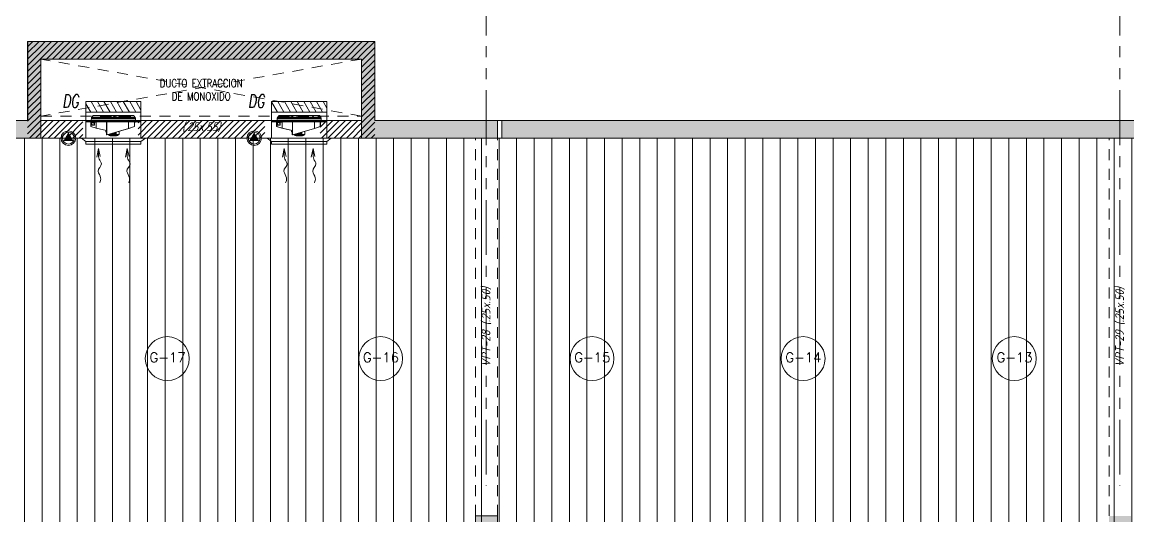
# Model space of a CAD drawing. Header units: millimetres. Extents: x 2085 to 2829, y 1352 to 1631.
# Drawn here: x 2136.95 to 2149.54, y 1534.79 to 1540.41 of the extents above; entities that cross this region are included whole.
import ezdxf
from ezdxf.enums import TextEntityAlignment as Align

# ---------------------------------------------------------------- set-up
doc = ezdxf.new("R2010")
doc.units = ezdxf.units.MM
for name, pattern in [('HIDDEN', [0.375, 0.25, -0.125]), ('HIDDEN2', [0.1875, 0.125, -0.0625]), ('PHANTOM', [2.5, 1.25, -0.25, 0.25, -0.25, 0.25, -0.25]), ('PHANTOM2', [1.25, 0.625, -0.125, 0.125, -0.125, 0.125, -0.125])]:
    doc.linetypes.add(name, pattern=pattern)
doc.layers.get('0').update_dxf_attribs({"color": 251, "lineweight": 9})
for name, color, linetype, lineweight in [('A-EJES', 251, 'PHANTOM', 9), ('A-ESTRUCTURA-HATCH', 251, 'Continuous', 13), ('A-ESTRUCTURA-PLACAS', 251, 'Continuous', 13), ('A-ESTRUCTURA-VIGAS', 251, 'HIDDEN2', 13), ('A-HATCH', 251, 'Continuous', 9), ('A-LINEAS', 251, 'Continuous', 9), ('A-MUROS', 251, 'Continuous', 9), ('A-NUMERO ESTAC', 251, 'Continuous', 13), ('A-PROYECCIONES', 251, 'HIDDEN2', 9), ('A-TEXTO-INDICACIONES', 251, 'Continuous', 13), ('A_30_Extractores', 251, 'Continuous', 13), ('L-03_EQUIP-ACCES', 251, 'Continuous', 13), ('L3 Equipos y Ductos', 251, 'Continuous', 13), ('L4 Linea mediana', 251, 'Continuous', 13), ('L6 Linea fina', 251, 'Continuous', 13), ('MURO CF 120', 251, 'Continuous', 13)]:
    doc.layers.add(name, color=color, linetype=linetype, lineweight=lineweight)
doc.layers.add('A_50_Vigas Chata', color=251, linetype='HIDDEN', lineweight=13, plot=False)
doc.styles.add('APPIA -TEXTOS-GENERALES', font='isocp.shx', dxfattribs={"oblique": 15})
doc.styles.add('JNV ING', font='romans.shx', dxfattribs={"width": 0.7, "oblique": 8, "height": 0.15})
doc.styles.add('ROMANS', font='romans.shx', dxfattribs={"width": 0.8})
pattern_1 = [(45, (2210.249024, 1534.23568), (-0.03535534, 0.03535534), [])]

# ---------------------------------------------------------------- blocks, each defined once
blk = doc.blocks.new('EST P1')
at = {"layer": 'A-ESTRUCTURA-HATCH'}
h = blk.add_hatch(color=256, dxfattribs=at)
h.dxf.hatch_style = 1
h.paths.add_polyline_path([(28.776, 5.95), (28.776, 5.05), (23.07, 5.05), (23.07, 4.85), (28.926, 4.85), (28.926, 5.75), (32.576, 5.75), (32.576, 4.85), (35.53, 4.85), (35.53, 5.05), (32.726, 5.05), (32.726, 5.95)])
h.paths.add_polyline_path([(43.04, 4.85), (43.04, 5.05), (35.58, 5.05), (35.58, 4.85)])
h.paths.add_polyline_path([(43.09, 5.05), (43.09, 4.85), (47.915, 4.85), (47.915, 5.05)])
h.paths.add_polyline_path([(51.865, 5.05), (51.865, 4.85), (53.376, 4.85), (53.376, 5.05)])
h.paths.add_polyline_path([(72.801, -0.15), (73.001, -0.15, 1), (53.601, -0.15), (53.801, -0.15, -1)])
h.paths.add_polyline_path([(70.351, 0), (70.351, -0.15), (72.749, -0.15), (72.749, 0)], flags=17)
h.paths.add_polyline_path([(69.451, -0.15), (69.451, 0), (66.848, 0, -0.010569), (66.851, -0.15)], flags=17)
h.paths.add_polyline_path([(65.272, 2.496), (65.272, -0.15), (65.422, -0.15), (65.422, 2.378, -0.221666), (66.601, -0.15), (66.801, -0.15, 0.99999), (59.801, -0.15), (60.001, -0.15, -0.61691)], flags=0)
h.paths.add_polyline_path([(71.88, -11.4), (71.88, -11.15), (57.51, -11.15), (57.51, -11.4)])
h.paths.add_polyline_path([(57.46, -11.4), (57.46, -11.15), (43.09, -11.15), (43.09, -11.4)])
h.paths.add_polyline_path([(43.04, -11.4), (43.04, -11.15), (35.58, -11.15), (35.58, -11.4)])
h.paths.add_polyline_path([(23.07, -11.15), (23.07, -11.4), (35.53, -11.4), (35.53, -11.15)])
h.paths.add_polyline_path([(23.02, -11.4), (23.02, -11.15), (12.25, -11.15), (12.25, -11.4)])
h.paths.add_polyline_path([(12.2, -11.4), (12.2, -11.15), (3.65, -11.15), (3.65, -11.4)])
h.paths.add_polyline_path([(3.6, -11.4), (3.6, -11.15), (-3.56, -11.15), (-3.56, -11.4)])
h.paths.add_polyline_path([(-17.98, -11.15), (-17.98, -11.4), (-3.61, -11.4), (-3.61, -11.15)])
h.paths.add_polyline_path([(-18.03, -11.4), (-18.03, -11.15), (-32.4, -11.15), (-32.4, -11.4)])
h.paths.add_polyline_path([(-32.45, -11.4), (-32.45, -11.15), (-46.94, -11.15), (-46.94, -11.4)])
h.paths.add_polyline_path([(-47.24, -11.4), (-46.99, -11.4), (-46.99, -6.15), (-47.24, -6.15)])
h.paths.add_polyline_path([(-46.99, -0.2), (-47.24, -0.2), (-47.24, -6.1), (-46.99, -6.1)])
h.paths.add_polyline_path([(-47.24, 0.15), (-47.24, -0.15), (-44.785, -0.15), (-44.785, 5.05), (-45.035, 5.05), (-45.035, 0.15)])
h.paths.add_polyline_path([(-44.735, 5.05), (-44.735, 4.85), (-32.45, 4.85), (-32.45, 5.05)])
h.paths.add_polyline_path([(-23.224, 4.85), (-23.224, 5.75), (-19.574, 5.75), (-19.574, 4.85), (-18.03, 4.85), (-18.03, 5.05), (-19.424, 5.05), (-19.424, 5.95), (-23.374, 5.95), (-23.374, 5.05), (-32.4, 5.05), (-32.4, 4.85)])
h.paths.add_polyline_path([(-17.98, 5.05), (-17.98, 4.85), (-3.61, 4.85), (-3.61, 5.05)])
h.paths.add_polyline_path([(12.2, 4.85), (12.2, 5.05), (3.825, 5.05), (3.825, 4.85)])
h.paths.add_polyline_path([(12.25, 5.05), (12.25, 4.85), (23.02, 4.85), (23.02, 5.05)])
h = blk.add_hatch(color=256, dxfattribs=at)
h.dxf.hatch_style = 1
h.paths.add_polyline_path([(51.865, 5.05), (47.915, 5.05), (47.915, -0.15), (50.25, -0.15), (50.25, 0), (48.065, 0), (48.065, 2.05), (51.865, 2.05), (51.865, 2.2), (48.065, 2.2), (48.065, 4.85), (51.715, 4.85), (51.715, 3.2), (51.865, 3.2)])
h.paths.add_polyline_path([(1.925, -0.151), (-0.175, -0.151), (-0.175, 4.85), (-3.56, 4.85), (-3.56, 5.05), (3.775, 5.05), (3.775, 1.9), (3.625, 1.9), (3.625, 4.85), (-0.025, 4.85), (-0.025, 2.2), (1.925, 2.2), (1.925, 2.05), (-0.025, 2.05), (-0.025, 0), (1.925, -0.001)])
h.paths.add_polyline_path([(71.63, -6.15), (71.88, -6.15), (71.88, -6.85), (71.63, -6.85)])
h.paths.add_polyline_path([(64.42, -6.15), (64.67, -6.15), (64.67, -6.85), (64.42, -6.85)])
h.paths.add_polyline_path([(57.21, -6.15), (57.46, -6.15), (57.46, -6.85), (57.21, -6.85)])
h.paths.add_polyline_path([(50, -6.15), (50.25, -6.15), (50.25, -6.85), (50, -6.85)])
h.paths.add_polyline_path([(42.79, -6.15), (43.04, -6.15), (43.04, -6.85), (42.79, -6.85)])
h.paths.add_polyline_path([(42.79, 0.55), (43.04, 0.55), (43.04, -0.15), (42.79, -0.15)])
h.paths.add_polyline_path([(35.58, -6.15), (35.83, -6.15), (35.83, -6.85), (35.58, -6.85)])
h.paths.add_polyline_path([(35.58, 0.55), (35.83, 0.55), (35.83, -0.15), (35.58, -0.15)])
h.paths.add_polyline_path([(35.28, -6.15), (35.53, -6.15), (35.53, -6.85), (35.28, -6.85)])
h.paths.add_polyline_path([(35.28, 0.55), (35.53, 0.55), (35.53, -0.15), (35.28, -0.15)])
h.paths.add_polyline_path([(30.28, -6.15), (30.53, -6.15), (30.53, -6.85), (30.28, -6.85)])
h.paths.add_polyline_path([(30.28, 0.55), (30.53, 0.55), (30.53, -0.15), (30.28, -0.15)])
h.paths.add_polyline_path([(23.07, -6.15), (23.32, -6.15), (23.32, -6.85), (23.07, -6.85)])
h.paths.add_polyline_path([(23.07, 0.55), (23.32, 0.55), (23.32, -0.15), (23.07, -0.15)])
h.paths.add_polyline_path([(18.07, -6.15), (18.32, -6.15), (18.32, -6.85), (18.07, -6.85)])
h.paths.add_polyline_path([(18.07, 0.55), (18.32, 0.55), (18.32, -0.15), (18.07, -0.15)])
h.paths.add_polyline_path([(10.86, -6.15), (11.11, -6.15), (11.11, -6.85), (10.86, -6.85)])
h.paths.add_polyline_path([(10.86, 0.55), (11.11, 0.55), (11.11, -0.15), (10.86, -0.15)])
h.paths.add_polyline_path([(3.65, -6.15), (3.9, -6.15), (3.9, -6.85), (3.65, -6.85)])
h.paths.add_polyline_path([(3.625, 0.55), (3.9, 0.55), (3.9, -0.15), (3.625, -0.15)])
h.paths.add_polyline_path([(-3.56, -6.15), (-3.31, -6.15), (-3.31, -6.85), (-3.56, -6.85)])
h.paths.add_polyline_path([(-3.56, 0.55), (-3.31, 0.55), (-3.31, -0.15), (-3.56, -0.15)])
h.paths.add_polyline_path([(-3.86, -6.15), (-3.61, -6.15), (-3.61, -6.85), (-3.86, -6.85)])
h.paths.add_polyline_path([(-3.86, 0.55), (-3.61, 0.55), (-3.61, -0.15), (-3.86, -0.15)])
h.paths.add_polyline_path([(-11.07, -6.15), (-10.82, -6.15), (-10.82, -6.85), (-11.07, -6.85)])
h.paths.add_polyline_path([(-11.07, 0.55), (-10.82, 0.55), (-10.82, -0.15), (-11.07, -0.15)])
h.paths.add_polyline_path([(-18.28, -6.15), (-18.03, -6.15), (-18.03, -6.85), (-18.28, -6.85)])
h.paths.add_polyline_path([(-18.28, 0.55), (-18.03, 0.55), (-18.03, -0.15), (-18.28, -0.15)])
h.paths.add_polyline_path([(-25.49, -6.15), (-25.24, -6.15), (-25.24, -6.85), (-25.49, -6.85)])
h.paths.add_polyline_path([(-25.49, 0.55), (-25.24, 0.55), (-25.24, -0.15), (-25.49, -0.15)])
h.paths.add_polyline_path([(-32.7, -6.15), (-32.45, -6.15), (-32.45, -6.85), (-32.7, -6.85)])
h.paths.add_polyline_path([(-32.7, 0.55), (-32.45, 0.55), (-32.45, -0.15), (-32.7, -0.15)])
h.paths.add_polyline_path([(-39.91, -6.15), (-39.66, -6.15), (-39.66, -6.85), (-39.91, -6.85)])
h.paths.add_polyline_path([(-39.91, 0.55), (-39.66, 0.55), (-39.66, -0.15), (-39.91, -0.15)])
at = {"layer": 'A-ESTRUCTURA-PLACAS'}
for points in [[(-32.4, 5.05), (-23.374, 5.05), (-23.374, 5.95), (-19.424, 5.95), (-19.424, 5.05), (-18.03, 5.05), (-18.03, 4.85), (-19.574, 4.85), (-19.574, 5.75), (-23.224, 5.75), (-23.224, 4.85), (-32.4, 4.85)], [(-17.98, 5.05), (-3.61, 5.05), (-3.61, 4.85), (-17.98, 4.85)], [(-18.28, 0.55), (-18.03, 0.55), (-18.03, -0.15), (-18.28, -0.15)]]:
    blk.add_lwpolyline(points, close=True, dxfattribs=at)
blk.add_lwpolyline([(-19.574, 4.85), (-19.574, 5.05), (-19.574, 5.05)], dxfattribs=at)
at = {"layer": 'A-ESTRUCTURA-VIGAS'}
for p, q in [((-23.224, 5.1), (-19.574, 5.1)), ((-23.224, 4.85), (-19.574, 4.85))]:
    blk.add_line(p, q, dxfattribs=at)
for points in [[(-18.28, 0.55), (-18.28, 4.85)], [(-18.03, 0.55), (-18.03, 4.85)], [(-11.07, 0.55), (-11.07, 4.85)]]:
    blk.add_lwpolyline(points, dxfattribs=at)
at = {"layer": 'A_50_Vigas Chata', "insert": (-21.399, 4.975), "char_height": 0.1, "attachment_point": 5, "style": 'APPIA -TEXTOS-GENERALES'}
blk.add_mtext('(.25x.55)', dxfattribs=at)
at = {"layer": 'A_50_Vigas Chata', "char_height": 0.1, "attachment_point": 5, "rotation": 90, "style": 'APPIA -TEXTOS-GENERALES'}
for s, insert in [('VPT-28 (.25x.50)', (-18.155, 2.7)), ('VPT-29 (.25x.50)', (-10.945, 2.7))]:
    blk.add_mtext(s, dxfattribs=dict(at, insert=insert))
blk = doc.blocks.new('EJES 1P')
at = {"layer": 'A-EJES', "linetype": 'PHANTOM2'}
for points in [[(26.854, 5.345), (26.854, -4.158)], [(34.064, 5.345), (34.064, -4.158)]]:
    blk.add_lwpolyline(points, dxfattribs=at)
blk = doc.blocks.new('HXT-500L')
at = {"layer": 'L-03_EQUIP-ACCES'}
for p, q in [((-171.553, 625.489), (-171.554, 625.489)), ((-171.554, 625.482), (-171.554, 625.482)), ((-171.554, 625.482), (-171.554, 625.481)), ((-171.554, 625.481), (-171.554, 625.481)), ((-171.554, 625.481), (-171.554, 625.459)), ((-171.554, 625.48), (-171.554, 625.48)), ((-171.554, 625.48), (-171.554, 625.479)), ((-171.554, 625.479), (-171.554, 625.478)), ((-171.554, 625.479), (-171.554, 625.479)), ((-171.554, 625.478), (-171.554, 625.478)), ((-171.554, 625.477), (-171.554, 625.478)), ((-171.554, 625.478), (-171.554, 625.478)), ((-171.554, 625.478), (-171.554, 625.478)), ((-171.554, 625.477), (-171.554, 625.477)), ((-171.554, 625.477), (-171.554, 625.477)), ((-171.554, 625.477), (-171.554, 625.476)), ((-171.554, 625.476), (-171.554, 625.476)), ((-171.554, 625.476), (-171.554, 625.475)), ((-171.554, 625.475), (-171.554, 625.475)), ((-171.554, 625.475), (-171.554, 625.474)), ((-171.554, 625.474), (-171.554, 625.474)), ((-171.554, 625.473), (-171.554, 625.474)), ((-171.554, 625.473), (-171.554, 625.473)), ((-171.554, 625.473), (-171.554, 625.472)), ((-171.554, 625.472), (-171.554, 625.472)), ((-171.554, 625.472), (-171.554, 625.472)), ((-171.554, 625.472), (-171.554, 625.472)), ((-171.554, 625.472), (-171.554, 625.471)), ((-171.554, 625.471), (-171.554, 625.471)), ((-171.554, 625.47), (-171.554, 625.471)), ((-171.554, 625.471), (-171.554, 625.471)), ((-171.554, 625.471), (-171.554, 625.471)), ((-171.554, 625.47), (-171.554, 625.47)), ((-171.554, 625.47), (-171.554, 625.47)), ((-171.554, 625.47), (-171.554, 625.47)), ((-171.554, 625.47), (-171.554, 625.469)), ((-171.554, 625.469), (-171.554, 625.469)), ((-171.554, 625.469), (-171.554, 625.469)), ((-171.554, 625.469), (-171.554, 625.469)), ((-171.554, 625.469), (-171.554, 625.469)), ((-171.554, 625.469), (-171.554, 625.469)), ((-171.554, 625.469), (-171.554, 625.469)), ((-171.554, 625.469), (-171.554, 625.469)), ((-171.554, 625.469), (-171.554, 625.469)), ((-171.554, 625.469), (-171.554, 625.469)), ((-171.554, 625.468), (-171.554, 625.468)), ((-171.554, 625.468), (-171.554, 625.468)), ((-171.554, 625.468), (-171.554, 625.468)), ((-171.554, 625.468), (-171.554, 625.468)), ((-171.554, 625.467), (-171.554, 625.467)), ((-171.554, 625.467), (-171.554, 625.467)), ((-171.554, 625.467), (-171.554, 625.467)), ((-171.554, 625.467), (-171.554, 625.466)), ((-171.554, 625.466), (-171.554, 625.466)), ((-171.554, 625.464), (-171.554, 625.464)), ((-171.554, 625.464), (-171.554, 625.463)), ((-171.554, 625.463), (-171.554, 625.463)), ((-171.554, 625.463), (-171.554, 625.461)), ((-171.554, 625.461), (-171.554, 625.461)), ((-171.554, 625.461), (-171.554, 625.461)), ((-171.554, 625.461), (-171.554, 625.461)), ((-171.554, 625.461), (-171.554, 625.461)), ((-171.554, 625.461), (-171.554, 625.461)), ((-171.554, 625.461), (-171.554, 625.461)), ((-171.554, 625.461), (-171.554, 625.461)), ((-171.554, 625.461), (-171.554, 625.461)), ((-171.554, 625.461), (-171.554, 625.461)), ((-171.554, 625.461), (-171.554, 625.461)), ((-171.554, 625.461), (-171.554, 625.461)), ((-171.554, 625.461), (-171.554, 625.461)), ((-171.554, 625.461), (-171.554, 625.461)), ((-171.554, 625.461), (-171.554, 625.461)), ((-171.554, 625.461), (-171.554, 625.461)), ((-171.554, 625.461), (-171.554, 625.461)), ((-171.554, 625.461), (-171.554, 625.461)), ((-171.554, 625.461), (-171.554, 625.461)), ((-171.554, 625.461), (-171.554, 625.461)), ((-171.554, 625.461), (-171.554, 625.461)), ((-171.554, 625.461), (-171.554, 625.461)), ((-171.554, 625.461), (-171.554, 625.461)), ((-171.554, 625.461), (-171.554, 625.461)), ((-171.554, 625.461), (-171.554, 625.461)), ((-171.554, 625.461), (-171.554, 625.461)), ((-171.554, 625.461), (-171.554, 625.461)), ((-171.554, 625.461), (-171.554, 625.461)), ((-171.554, 625.461), (-171.554, 625.461)), ((-171.554, 625.461), (-171.554, 625.461)), ((-171.554, 625.461), (-171.554, 625.461)), ((-171.554, 625.461), (-171.554, 625.461)), ((-171.554, 625.461), (-171.554, 625.461)), ((-171.554, 625.461), (-171.554, 625.461)), ((-171.554, 625.461), (-171.554, 625.461)), ((-171.554, 625.461), (-171.554, 625.461)), ((-171.554, 625.461), (-171.554, 625.461)), ((-171.554, 625.461), (-171.554, 625.461)), ((-171.554, 625.461), (-171.554, 625.461)), ((-171.554, 625.461), (-171.554, 625.461)), ((-171.554, 625.46), (-171.554, 625.46)), ((-171.554, 625.46), (-171.554, 625.46)), ((-171.554, 625.459), (-171.554, 625.459)), ((-171.553, 625.459), (-171.554, 625.459)), ((-171.553, 625.476), (-171.553, 625.489)), ((-171.553, 625.459), (-171.553, 625.474)), ((-171.554, 625.459), (-171.554, 625.459)), ((-171.554, 625.459), (-171.554, 625.457)), ((-171.554, 625.457), (-171.554, 625.457)), ((-171.554, 625.383), (-171.554, 625.383)), ((-171.557, 624.866), (-171.569, 624.866)), ((-171.557, 624.866), (-171.555, 624.866)), ((-171.556, 624.868), (-171.555, 624.868)), ((-171.555, 624.868), (-171.555, 624.868)), ((-171.554, 624.868), (-171.554, 624.868))]:
    blk.add_line(p, q, dxfattribs=at)
blk.add_arc((-171.556, 624.866), 0.00175, 74.0681, 180, dxfattribs=at)
for points, knots in [([(-171.554, 624.868), (-171.554, 624.868), (-171.554, 624.868), (-171.554, 624.868), (-171.554, 624.868), (-171.555, 624.868), (-171.555, 624.868)], [0, 0, 0, 0, 0.250006, 0.499998, 0.750003, 1, 1, 1, 1]), ([(-171.555, 624.866), (-171.555, 624.866), (-171.555, 624.866), (-171.554, 624.867), (-171.554, 624.867), (-171.554, 624.867), (-171.554, 624.867), (-171.554, 624.868), (-171.554, 624.868)], [0, 0, 0, 0, 0.1931915, 0.332491, 0.5000012, 0.6675015, 0.8068052, 1, 1, 1, 1])]:
    blk.add_open_spline(points, degree=3, knots=knots, dxfattribs=at)
for points in [[(-171.554, 624.868), (-171.555, 624.868)], [(-171.555, 624.868), (-171.555, 624.866)], [(-171.555, 624.868), (-171.554, 624.868)], [(-171.555, 624.868), (-171.555, 624.868)]]:
    blk.add_open_spline(points, degree=1, dxfattribs=at)
at = {"layer": 'L3 Equipos y Ductos'}
for p, q in [((-171.569, 624.866), (-171.569, 625.494)), ((-171.569, 625.494), (-171.557, 625.494)), ((-171.555, 625.494), (-171.557, 625.494)), ((-171.555, 625.492), (-171.556, 625.492)), ((-171.555, 624.868), (-171.555, 625.492)), ((-171.555, 625.492), (-171.555, 625.492)), ((-171.554, 625.494), (-171.554, 625.494)), ((-171.554, 625.494), (-171.554, 625.383)), ((-171.554, 625.494), (-171.554, 625.383)), ((-171.604, 625.429), (-171.604, 624.932)), ((-171.596, 625.43), (-171.596, 624.93)), ((-171.585, 625.43), (-171.585, 624.93)), ((-171.554, 625.451), (-171.554, 625.451)), ((-171.554, 625.445), (-171.554, 625.451)), ((-171.554, 625.451), (-171.554, 625.451)), ((-171.554, 625.445), (-171.554, 625.445)), ((-171.554, 625.445), (-171.554, 625.445)), ((-171.554, 625.44), (-171.554, 625.44)), ((-171.554, 625.433), (-171.554, 625.44)), ((-171.554, 625.433), (-171.554, 625.433)), ((-171.554, 625.428), (-171.554, 625.428)), ((-171.554, 625.425), (-171.554, 625.425)), ((-171.554, 625.423), (-171.554, 625.423)), ((-171.554, 625.422), (-171.554, 625.422)), ((-171.554, 625.421), (-171.54, 625.421)), ((-171.554, 625.42), (-171.54, 625.42)), ((-171.554, 624.868), (-171.554, 625.383)), ((-171.554, 625.353), (-171.54, 625.353)), ((-171.554, 625.353), (-171.54, 625.353)), ((-171.549, 625.421), (-171.549, 625.428)), ((-171.54, 625.421), (-171.499, 625.421)), ((-171.54, 625.42), (-171.499, 625.42)), ((-171.54, 625.353), (-171.477, 625.353)), ((-171.54, 625.353), (-171.477, 625.353)), ((-171.499, 625.421), (-171.499, 625.42)), ((-171.499, 625.421), (-171.477, 625.355)), ((-171.499, 625.42), (-171.477, 625.353)), ((-171.477, 625.355), (-171.477, 625.353)), ((-171.477, 625.355), (-171.404, 625.105)), ((-171.477, 625.355), (-171.477, 625.353)), ((-171.477, 625.353), (-171.404, 625.104)), ((-171.554, 625.104), (-171.404, 625.104)), ((-171.454, 625.103), (-171.554, 625.103)), ((-171.482, 624.985), (-171.454, 625.103)), ((-171.482, 624.983), (-171.454, 625.101)), ((-171.454, 625.103), (-171.454, 625.101)), ((-171.454, 625.102), (-171.404, 625.102)), ((-171.404, 625.105), (-171.404, 625.104)), ((-171.404, 625.105), (-171.404, 625.102)), ((-171.404, 625.102), (-171.404, 625.102)), ((-171.482, 624.985), (-171.549, 624.985)), ((-171.482, 624.985), (-171.549, 624.985)), ((-171.549, 624.954), (-171.549, 624.984)), ((-171.548, 624.969), (-171.548, 624.946)), ((-171.548, 624.946), (-171.548, 624.969)), ((-171.547, 624.965), (-171.547, 624.963)), ((-171.543, 624.965), (-171.547, 624.965)), ((-171.547, 624.963), (-171.547, 624.956)), ((-171.543, 624.963), (-171.547, 624.963)), ((-171.543, 624.956), (-171.547, 624.956)), ((-171.547, 624.956), (-171.547, 624.951)), ((-171.543, 624.963), (-171.543, 624.965)), ((-171.52, 624.965), (-171.543, 624.965)), ((-171.543, 624.964), (-171.543, 624.963)), ((-171.543, 624.956), (-171.543, 624.963)), ((-171.543, 624.963), (-171.543, 624.956)), ((-171.543, 624.951), (-171.543, 624.956)), ((-171.543, 624.956), (-171.543, 624.951)), ((-171.537, 624.962), (-171.537, 624.954)), ((-171.52, 624.935), (-171.52, 624.965)), ((-171.515, 624.932), (-171.515, 624.961)), ((-171.499, 624.924), (-171.482, 624.985)), ((-171.499, 624.922), (-171.482, 624.983)), ((-171.554, 624.932), (-171.515, 624.932)), ((-171.554, 624.924), (-171.499, 624.924)), ((-171.554, 624.922), (-171.499, 624.922)), ((-171.549, 624.938), (-171.549, 624.954)), ((-171.543, 624.951), (-171.547, 624.951)), ((-171.544, 624.935), (-171.544, 624.951)), ((-171.52, 624.935), (-171.544, 624.935)), ((-171.499, 624.924), (-171.499, 624.922))]:
    blk.add_line(p, q, dxfattribs=at)
at = {"layer": 'L3 Equipos y Ductos', "flags": 128}
for points in [[(-171.549, 625.428), (-171.549, 625.428), (-171.549, 625.429), (-171.55, 625.429), (-171.55, 625.43), (-171.551, 625.43), (-171.552, 625.43), (-171.553, 625.43), (-171.554, 625.43)], [(-171.549, 624.984), (-171.549, 624.984), (-171.549, 624.985), (-171.55, 624.985), (-171.55, 624.986), (-171.551, 624.986), (-171.552, 624.987), (-171.553, 624.987), (-171.554, 624.987)], [(-171.549, 624.954), (-171.549, 624.955), (-171.549, 624.955), (-171.55, 624.956), (-171.55, 624.956), (-171.551, 624.957), (-171.552, 624.957), (-171.553, 624.957), (-171.554, 624.957)], [(-171.515, 624.961), (-171.516, 624.962), (-171.516, 624.963), (-171.516, 624.963), (-171.517, 624.964), (-171.518, 624.964), (-171.518, 624.964), (-171.519, 624.965), (-171.52, 624.965)], [(-171.544, 624.935), (-171.545, 624.935), (-171.546, 624.935), (-171.547, 624.935), (-171.547, 624.936), (-171.548, 624.936), (-171.548, 624.937), (-171.549, 624.937), (-171.549, 624.938)], [(-171.515, 624.932), (-171.516, 624.932), (-171.516, 624.933), (-171.516, 624.933), (-171.517, 624.934), (-171.518, 624.934), (-171.518, 624.935), (-171.519, 624.935), (-171.52, 624.935)]]:
    blk.add_lwpolyline(points, dxfattribs=at)
at = {"layer": 'L3 Equipos y Ductos'}
for centre, radius, start, end in [((-171.556, 625.494), 0.00175, 180, 285.9319), ((-171.594, 625.399), 0.0308, 92.5617, 108.6127), ((-171.585, 625.46), 0.03, 270, 303.389), ((-171.548, 624.969), 0.00025, 0, 90), ((-171.544, 624.97), 0.0056, 229.9059, 269.7209), ((-171.594, 624.961), 0.0308, 251.3873, 267.4383), ((-171.585, 624.9), 0.03, 56.611, 90), ((-171.548, 624.946), 0.00025, 270, 0)]:
    blk.add_arc(centre, radius, start, end, dxfattribs=at)
for centre, major_axis, ratio, start_param, end_param in [((-171.547, 624.964), (0, 0.000546), 0.916174, 0, 1.570796), ((-171.547, 624.963), (0.0005, 0), 0.872058, 1.570796, 3.141593), ((-171.547, 624.956), (0.0005, 0), 0.219437, 3.141593, 4.712389), ((-171.543, 624.964), (0, 0.000546), 0.916174, 4.712389, 6.283185), ((-171.543, 624.963), (0.0005, 0), 0.872058, 0, 1.570796), ((-171.543, 624.956), (0.0005, 0), 0.219437, 4.712389, 6.283185), ((-171.547, 624.951), (0, 0.000546), 0.916174, 1.570796, 3.141593), ((-171.543, 624.951), (0, 0.000546), 0.916174, 3.141593, 4.712389)]:
    blk.add_ellipse(centre, major_axis=major_axis, ratio=ratio, start_param=start_param, end_param=end_param, dxfattribs=at)
for points in [[(-171.555, 625.494), (-171.555, 625.493)], [(-171.555, 625.492), (-171.554, 625.492)], [(-171.554, 625.492), (-171.555, 625.492)], [(-171.555, 625.492), (-171.555, 625.492)], [(-171.585, 625.43), (-171.596, 625.43)], [(-171.477, 625.355), (-171.477, 625.355)], [(-171.477, 625.353), (-171.477, 625.353)], [(-171.404, 625.105), (-171.404, 625.105)], [(-171.548, 624.969), (-171.549, 624.969)], [(-171.537, 624.962), (-171.543, 624.962)], [(-171.482, 624.985), (-171.482, 624.983)], [(-171.482, 624.985), (-171.482, 624.985)], [(-171.482, 624.985), (-171.482, 624.983)], [(-171.482, 624.983), (-171.482, 624.983)], [(-171.596, 624.93), (-171.585, 624.93)], [(-171.549, 624.946), (-171.548, 624.946)], [(-171.543, 624.954), (-171.537, 624.954)]]:
    blk.add_open_spline(points, degree=1, dxfattribs=at)
for points, knots in [([(-171.554, 625.493), (-171.554, 625.493), (-171.554, 625.493), (-171.554, 625.494), (-171.554, 625.494), (-171.555, 625.494), (-171.555, 625.494), (-171.555, 625.494)], [0, 0, 0, 0, 0.137861, 0.354203, 0.570558, 0.750476, 1, 1, 1, 1]), ([(-171.555, 625.492), (-171.555, 625.492), (-171.554, 625.492), (-171.554, 625.492), (-171.554, 625.492), (-171.554, 625.492), (-171.554, 625.492)], [0, 0, 0, 0, 0.249997, 0.500002, 0.749994, 1, 1, 1, 1]), ([(-171.404, 625.104), (-171.404, 625.104), (-171.404, 625.103), (-171.404, 625.103), (-171.404, 625.102), (-171.404, 625.102)], [0, 0, 0, 0, 0.260203, 0.520403, 1, 1, 1, 1])]:
    blk.add_open_spline(points, degree=3, knots=knots, dxfattribs=at)
at = {"layer": 'L4 Linea mediana'}
for p, q in [((-171.624, 625.409), (-171.624, 625.344)), ((-171.624, 625.344), (-171.624, 625.267)), ((-171.62, 625.344), (-171.62, 625.343)), ((-171.624, 625.267), (-171.624, 625.255)), ((-171.624, 625.246), (-171.624, 625.193)), ((-171.445, 625.244), (-171.409, 625.244)), ((-171.407, 625.211), (-171.435, 625.211)), ((-171.434, 625.207), (-171.407, 625.207)), ((-171.409, 625.244), (-171.409, 625.229)), ((-171.409, 625.24), (-171.404, 625.24)), ((-171.409, 625.229), (-171.409, 625.223)), ((-171.409, 625.223), (-171.404, 625.223)), ((-171.409, 625.223), (-171.409, 625.213)), ((-171.409, 625.213), (-171.409, 625.211)), ((-171.407, 625.211), (-171.404, 625.211)), ((-171.407, 625.207), (-171.407, 625.211)), ((-171.404, 625.24), (-171.404, 625.242)), ((-171.404, 625.24), (-171.404, 625.223)), ((-171.404, 625.223), (-171.404, 625.211)), ((-171.404, 625.151), (-171.404, 625.211)), ((-171.402, 625.181), (-171.402, 625.233)), ((-171.397, 625.181), (-171.397, 625.228)), ((-171.394, 625.181), (-171.394, 625.217)), ((-171.623, 625.193), (-171.624, 625.193)), ((-171.624, 625.116), (-171.624, 625.193)), ((-171.623, 625.116), (-171.624, 625.116)), ((-171.623, 625.107), (-171.624, 625.107)), ((-171.624, 624.953), (-171.624, 625.107)), ((-171.623, 625.116), (-171.623, 625.193)), ((-171.623, 624.953), (-171.623, 625.107)), ((-171.621, 625.198), (-171.621, 625.194)), ((-171.62, 625.199), (-171.62, 625.193)), ((-171.62, 625.108), (-171.62, 625.108)), ((-171.61, 625.199), (-171.604, 625.199)), ((-171.448, 625.101), (-171.434, 625.101)), ((-171.441, 625.1), (-171.447, 625.1)), ((-171.447, 625.1), (-171.447, 625.096)), ((-171.447, 625.1), (-171.447, 625.1)), ((-171.447, 625.1), (-171.447, 625.096)), ((-171.447, 625.096), (-171.441, 625.096)), ((-171.447, 625.096), (-171.447, 625.096)), ((-171.441, 625.096), (-171.446, 625.096)), ((-171.446, 625.096), (-171.446, 625.096)), ((-171.437, 625.094), (-171.445, 625.094)), ((-171.441, 625.1), (-171.441, 625.096)), ((-171.434, 625.1), (-171.441, 625.1)), ((-171.441, 625.096), (-171.434, 625.096)), ((-171.435, 625.096), (-171.441, 625.096)), ((-171.434, 625.1), (-171.434, 625.096)), ((-171.407, 625.201), (-171.432, 625.201)), ((-171.431, 625.197), (-171.407, 625.197)), ((-171.407, 625.191), (-171.429, 625.191)), ((-171.428, 625.188), (-171.407, 625.188)), ((-171.428, 625.187), (-171.407, 625.187)), ((-171.407, 625.181), (-171.426, 625.181)), ((-171.425, 625.177), (-171.407, 625.177)), ((-171.407, 625.171), (-171.423, 625.171)), ((-171.422, 625.167), (-171.407, 625.167)), ((-171.407, 625.161), (-171.42, 625.161)), ((-171.419, 625.157), (-171.407, 625.157)), ((-171.407, 625.151), (-171.417, 625.151)), ((-171.416, 625.147), (-171.407, 625.147)), ((-171.409, 625.13), (-171.411, 625.13)), ((-171.409, 625.147), (-171.409, 625.139)), ((-171.409, 625.139), (-171.409, 625.123)), ((-171.409, 625.139), (-171.404, 625.139)), ((-171.409, 625.124), (-171.409, 625.124)), ((-171.409, 625.122), (-171.404, 625.122)), ((-171.407, 625.197), (-171.407, 625.201)), ((-171.407, 625.188), (-171.407, 625.191)), ((-171.407, 625.187), (-171.407, 625.188)), ((-171.407, 625.177), (-171.407, 625.181)), ((-171.407, 625.167), (-171.407, 625.171)), ((-171.407, 625.157), (-171.407, 625.161)), ((-171.404, 625.151), (-171.407, 625.151)), ((-171.407, 625.147), (-171.407, 625.151)), ((-171.404, 625.151), (-171.404, 625.139)), ((-171.404, 625.139), (-171.404, 625.122)), ((-171.404, 625.12), (-171.404, 625.122)), ((-171.402, 625.129), (-171.402, 625.181)), ((-171.397, 625.134), (-171.397, 625.181)), ((-171.394, 625.145), (-171.394, 625.181)), ((-171.623, 624.953), (-171.624, 624.953)), ((-171.62, 624.946), (-171.62, 624.946))]:
    blk.add_line(p, q, dxfattribs=at)
for centre, radius, start, end in [((-171.604, 625.274), 0.00877, 219.6772, 257.7064), ((-171.601, 625.202), 0.0103, 112.6605, 149.297), ((-171.602, 625.27), 0.00481, 190.7318, 217.6465), ((-171.599, 625.225), 0.00921, 217.1866, 238.277), ((-171.606, 625.265), 0.000859, 27.8681, 76.7518), ((-171.606, 625.213), 0.000994, 291.3752, 338.5496), ((-171.607, 625.21), 0.00769, 69.3504, 71.3774), ((-171.601, 625.16), 0.00926, 210.7031, 247.3395), ((-171.6, 625.139), 0.00758, 123.6377, 143.1977), ((-171.606, 625.149), 0.00202, 31.3842, 68.3712), ((-171.602, 625.088), 0.0222, 249.5248, 261.2806), ((-171.596, 625.053), 0.0104, 144.0083, 171.3763), ((-171.606, 625.061), 0.0054, 73.4203, 84.0429)]:
    blk.add_arc(centre, radius, start, end, dxfattribs=at)
for centre, major_axis, ratio, start_param, end_param in [((-171.446, 625.1), (0, 0.0005), 0.999905, 0, 1.570796), ((-171.446, 625.1), (0.0005, 0), 0.999905, 1.570796, 3.141593), ((-171.446, 625.096), (0, 0.0005), 0.999905, 1.570796, 3.141593), ((-171.446, 625.096), (0.0005, 0), 0.999905, 3.141593, 4.712389), ((-171.441, 625.1), (0, 0.0005), 0.00019, 4.712389, 6.283185), ((-171.441, 625.096), (0, 0.0005), 0.00019, 3.141593, 4.712389), ((-171.435, 625.1), (0.0005, 0), 0.999905, 0, 1.570796), ((-171.435, 625.096), (0.0005, 0), 0.999905, 4.712389, 6.283185)]:
    blk.add_ellipse(centre, major_axis=major_axis, ratio=ratio, start_param=start_param, end_param=end_param, dxfattribs=at)
for points, knots in [([(-171.62, 625.417), (-171.621, 625.416), (-171.622, 625.416), (-171.623, 625.413), (-171.624, 625.411), (-171.624, 625.41), (-171.624, 625.409)], [0, 0, 0, 0, 0.271463, 0.543163, 0.80826, 1, 1, 1, 1]), ([(-171.62, 625.343), (-171.621, 625.344), (-171.622, 625.345), (-171.623, 625.345), (-171.624, 625.345), (-171.624, 625.344), (-171.624, 625.344)], [0, 0, 0, 0, 0.271462, 0.543164, 0.808261, 1, 1, 1, 1]), ([(-171.62, 625.344), (-171.62, 625.344), (-171.621, 625.345), (-171.622, 625.345), (-171.622, 625.345), (-171.622, 625.345)], [0, 0, 0, 0, 0.4406503, 0.8816803, 1, 1, 1, 1]), ([(-171.604, 625.423), (-171.604, 625.423), (-171.606, 625.423), (-171.61, 625.421), (-171.615, 625.419), (-171.619, 625.417), (-171.62, 625.417)], [0, 0, 0, 0, 0.07628, 0.384067, 0.692176, 1, 1, 1, 1]), ([(-171.604, 625.324), (-171.605, 625.325), (-171.607, 625.33), (-171.612, 625.336), (-171.617, 625.341), (-171.62, 625.344)], [0, 0, 0, 0, 0.141353, 0.578669, 1, 1, 1, 1]), ([(-171.604, 625.323), (-171.604, 625.323), (-171.606, 625.326), (-171.61, 625.331), (-171.615, 625.338), (-171.619, 625.341), (-171.62, 625.343)], [0, 0, 0, 0, 0.07628, 0.384067, 0.692176, 1, 1, 1, 1]), ([(-171.624, 625.267), (-171.624, 625.266), (-171.624, 625.265), (-171.623, 625.263), (-171.622, 625.261), (-171.621, 625.259), (-171.62, 625.259)], [0, 0, 0, 0, 0.251739, 0.503308, 0.759639, 1, 1, 1, 1]), ([(-171.624, 625.255), (-171.624, 625.254), (-171.624, 625.253), (-171.623, 625.25), (-171.622, 625.248), (-171.621, 625.248), (-171.62, 625.248)], [0, 0, 0, 0, 0.251739, 0.503309, 0.759639, 1, 1, 1, 1]), ([(-171.623, 625.25), (-171.623, 625.25), (-171.623, 625.249), (-171.624, 625.248), (-171.624, 625.247), (-171.624, 625.246)], [0, 0, 0, 0, 0.133006, 0.636114, 1, 1, 1, 1]), ([(-171.62, 625.259), (-171.619, 625.257), (-171.616, 625.252), (-171.612, 625.246), (-171.609, 625.24), (-171.606, 625.235), (-171.605, 625.233)], [0, 0, 0, 0, 0.248881, 0.497758, 0.748881, 1, 1, 1, 1]), ([(-171.62, 625.248), (-171.619, 625.247), (-171.616, 625.246), (-171.613, 625.244), (-171.611, 625.243), (-171.611, 625.243)], [0, 0, 0, 0, 0.403735, 0.807464, 1, 1, 1, 1]), ([(-171.607, 625.27), (-171.607, 625.27), (-171.608, 625.271), (-171.609, 625.271), (-171.609, 625.272), (-171.61, 625.272), (-171.61, 625.271), (-171.61, 625.27), (-171.61, 625.269), (-171.61, 625.269)], [0, 0, 0, 0, 0.085558, 0.309704, 0.431393, 0.553103, 0.679942, 0.908771, 1, 1, 1, 1]), ([(-171.61, 625.269), (-171.61, 625.267), (-171.609, 625.261), (-171.607, 625.249), (-171.606, 625.239), (-171.605, 625.233)], [0, 0, 0, 0, 0.157193, 0.519725, 1, 1, 1, 1]), ([(-171.607, 625.219), (-171.607, 625.219), (-171.608, 625.217), (-171.609, 625.215), (-171.609, 625.213), (-171.61, 625.211), (-171.61, 625.21), (-171.61, 625.208), (-171.61, 625.208), (-171.61, 625.207)], [0, 0, 0, 0, 0.085559, 0.309704, 0.431393, 0.553103, 0.679942, 0.908771, 1, 1, 1, 1]), ([(-171.61, 625.207), (-171.61, 625.206), (-171.609, 625.203), (-171.608, 625.201), (-171.608, 625.199)], [0, 0, 0, 0, 0.329013, 1, 1, 1, 1]), ([(-171.606, 625.267), (-171.606, 625.267), (-171.605, 625.266), (-171.604, 625.266), (-171.604, 625.265)], [0, 0, 0, 0, 0.3386529, 1, 1, 1, 1]), ([(-171.605, 625.267), (-171.605, 625.267), (-171.605, 625.267), (-171.605, 625.266), (-171.605, 625.266)], [0, 0, 0, 0, 0.35782, 1, 1, 1, 1]), ([(-171.605, 625.265), (-171.605, 625.266), (-171.605, 625.266), (-171.605, 625.266), (-171.605, 625.266)], [0, 0, 0, 0, 0.977497, 1, 1, 1, 1]), ([(-171.605, 625.266), (-171.605, 625.265), (-171.605, 625.263), (-171.605, 625.259), (-171.604, 625.254), (-171.604, 625.252)], [0, 0, 0, 0, 0.091919, 0.459594, 1, 1, 1, 1]), ([(-171.605, 625.212), (-171.605, 625.213), (-171.605, 625.213), (-171.605, 625.214), (-171.604, 625.216), (-171.604, 625.216), (-171.604, 625.217)], [0, 0, 0, 0, 0.266765, 0.533548, 0.800454, 1, 1, 1, 1]), ([(-171.604, 625.217), (-171.604, 625.216), (-171.605, 625.215), (-171.605, 625.214), (-171.605, 625.212), (-171.605, 625.212), (-171.605, 625.212)], [0, 0, 0, 0, 0.25573, 0.511438, 0.768074, 1, 1, 1, 1]), ([(-171.605, 625.212), (-171.605, 625.211), (-171.605, 625.21), (-171.605, 625.208), (-171.604, 625.205), (-171.604, 625.204)], [0, 0, 0, 0, 0.091919, 0.459594, 1, 1, 1, 1]), ([(-171.624, 625.193), (-171.624, 625.193), (-171.624, 625.194), (-171.623, 625.194), (-171.623, 625.194)], [0, 0, 0, 0, 0.656286, 1, 1, 1, 1]), ([(-171.62, 625.108), (-171.621, 625.109), (-171.622, 625.11), (-171.623, 625.113), (-171.624, 625.115), (-171.624, 625.115), (-171.624, 625.116)], [0, 0, 0, 0, 0.2714629, 0.5431624, 0.808261, 1, 1, 1, 1]), ([(-171.624, 625.107), (-171.624, 625.108), (-171.624, 625.109), (-171.623, 625.111), (-171.623, 625.112), (-171.623, 625.112)], [0, 0, 0, 0, 0.473129, 0.945939, 1, 1, 1, 1]), ([(-171.623, 625.193), (-171.623, 625.193), (-171.623, 625.194), (-171.622, 625.194), (-171.621, 625.194), (-171.62, 625.193), (-171.62, 625.193)], [0, 0, 0, 0, 0.25184, 0.503511, 0.759905, 1, 1, 1, 1]), ([(-171.62, 625.108), (-171.62, 625.109), (-171.621, 625.11), (-171.622, 625.113), (-171.623, 625.115), (-171.623, 625.116), (-171.623, 625.116)], [0, 0, 0, 0, 0.271383, 0.543, 0.808081, 1, 1, 1, 1]), ([(-171.623, 625.107), (-171.623, 625.108), (-171.623, 625.109), (-171.622, 625.11), (-171.622, 625.111)], [0, 0, 0, 0, 0.627825, 1, 1, 1, 1]), ([(-171.62, 625.193), (-171.618, 625.191), (-171.615, 625.188), (-171.611, 625.184), (-171.608, 625.179), (-171.605, 625.175), (-171.604, 625.174)], [0, 0, 0, 0, 0.2488952, 0.4977864, 0.7488949, 1, 1, 1, 1]), ([(-171.604, 625.082), (-171.605, 625.084), (-171.607, 625.089), (-171.612, 625.097), (-171.617, 625.105), (-171.62, 625.108)], [0, 0, 0, 0, 0.141354, 0.578669, 1, 1, 1, 1]), ([(-171.604, 625.08), (-171.604, 625.081), (-171.606, 625.085), (-171.61, 625.091), (-171.615, 625.099), (-171.619, 625.105), (-171.62, 625.108)], [0, 0, 0, 0, 0.07628, 0.384067, 0.692176, 1, 1, 1, 1]), ([(-171.604, 625.198), (-171.604, 625.198), (-171.605, 625.198), (-171.606, 625.198), (-171.607, 625.198), (-171.608, 625.198), (-171.609, 625.198), (-171.61, 625.198), (-171.611, 625.199), (-171.61, 625.199), (-171.61, 625.199)], [0, 0, 0, 0, 0.054996, 0.205138, 0.352743, 0.497456, 0.643434, 0.792819, 0.942532, 1, 1, 1, 1]), ([(-171.606, 625.143), (-171.606, 625.144), (-171.607, 625.145), (-171.608, 625.147), (-171.609, 625.149), (-171.609, 625.151), (-171.609, 625.153), (-171.61, 625.154), (-171.609, 625.155), (-171.609, 625.155)], [0, 0, 0, 0, 0.085762, 0.310249, 0.431944, 0.553658, 0.68038, 0.908893, 1, 1, 1, 1]), ([(-171.609, 625.155), (-171.609, 625.156), (-171.608, 625.159), (-171.606, 625.166), (-171.605, 625.171), (-171.604, 625.174)], [0, 0, 0, 0, 0.1572472, 0.5199039, 1, 1, 1, 1]), ([(-171.609, 625.067), (-171.609, 625.07), (-171.608, 625.076), (-171.608, 625.083), (-171.607, 625.087)], [0, 0, 0, 0, 0.433251, 1, 1, 1, 1]), ([(-171.605, 625.151), (-171.605, 625.152), (-171.605, 625.153), (-171.604, 625.155), (-171.604, 625.156)], [0, 0, 0, 0, 0.270953, 1, 1, 1, 1]), ([(-171.604, 625.146), (-171.604, 625.147), (-171.604, 625.148), (-171.605, 625.149), (-171.605, 625.15), (-171.605, 625.151), (-171.605, 625.151)], [0, 0, 0, 0, 0.122894, 0.416108, 0.709289, 1, 1, 1, 1]), ([(-171.606, 625.054), (-171.606, 625.055), (-171.607, 625.055), (-171.608, 625.057), (-171.609, 625.058), (-171.609, 625.06), (-171.609, 625.063), (-171.61, 625.065), (-171.609, 625.067), (-171.609, 625.067)], [0, 0, 0, 0, 0.085762, 0.310249, 0.431945, 0.553658, 0.680381, 0.908893, 1, 1, 1, 1]), ([(-171.605, 625.066), (-171.605, 625.067), (-171.605, 625.072), (-171.604, 625.077), (-171.604, 625.08)], [0, 0, 0, 0, 0.270953, 1, 1, 1, 1]), ([(-171.604, 625.06), (-171.604, 625.06), (-171.604, 625.061), (-171.605, 625.062), (-171.605, 625.064), (-171.605, 625.065), (-171.605, 625.066)], [0, 0, 0, 0, 0.1228947, 0.4161075, 0.7092898, 1, 1, 1, 1]), ([(-171.62, 624.946), (-171.621, 624.946), (-171.622, 624.947), (-171.623, 624.949), (-171.624, 624.951), (-171.624, 624.953), (-171.624, 624.953)], [0, 0, 0, 0, 0.271463, 0.543163, 0.808261, 1, 1, 1, 1]), ([(-171.62, 624.946), (-171.62, 624.946), (-171.621, 624.947), (-171.622, 624.949), (-171.623, 624.951), (-171.623, 624.953), (-171.623, 624.953)], [0, 0, 0, 0, 0.2713827, 0.5430008, 0.8080818, 1, 1, 1, 1]), ([(-171.604, 624.939), (-171.605, 624.939), (-171.607, 624.94), (-171.612, 624.942), (-171.617, 624.944), (-171.62, 624.946)], [0, 0, 0, 0, 0.141353, 0.578669, 1, 1, 1, 1]), ([(-171.604, 624.939), (-171.604, 624.939), (-171.606, 624.939), (-171.61, 624.941), (-171.615, 624.943), (-171.619, 624.945), (-171.62, 624.946)], [0, 0, 0, 0, 0.07628, 0.384067, 0.692176, 1, 1, 1, 1])]:
    blk.add_open_spline(points, degree=3, knots=knots, dxfattribs=at)
for points in [[(-171.622, 625.345), (-171.623, 625.345)], [(-171.604, 625.266), (-171.607, 625.27)], [(-171.604, 625.225), (-171.607, 625.219)], [(-171.604, 625.257), (-171.605, 625.265)], [(-171.605, 625.233), (-171.604, 625.232)], [(-171.604, 625.207), (-171.605, 625.212)], [(-171.604, 625.218), (-171.604, 625.217)], [(-171.404, 625.242), (-171.409, 625.242)], [(-171.402, 625.233), (-171.404, 625.239)], [(-171.397, 625.228), (-171.402, 625.233)], [(-171.394, 625.217), (-171.397, 625.217)], [(-171.622, 625.194), (-171.623, 625.194)], [(-171.62, 625.199), (-171.621, 625.198)], [(-171.61, 625.199), (-171.62, 625.199)], [(-171.604, 625.14), (-171.606, 625.143)], [(-171.448, 625.102), (-171.448, 625.101)], [(-171.445, 625.096), (-171.445, 625.094)], [(-171.437, 625.094), (-171.437, 625.096)], [(-171.434, 625.101), (-171.434, 625.102)], [(-171.408, 625.12), (-171.404, 625.12)], [(-171.404, 625.123), (-171.402, 625.129)], [(-171.402, 625.129), (-171.397, 625.134)], [(-171.397, 625.145), (-171.394, 625.145)], [(-171.604, 625.053), (-171.606, 625.054)]]:
    blk.add_open_spline(points, degree=1, dxfattribs=at)
blk = doc.blocks.new('flujo11')
at = {"layer": 'L6 Linea fina'}
for p, q in [((0, 0), (-0.02, -0.1)), ((0.021, -0.093), (0, 0))]:
    blk.add_line(p, q, dxfattribs=at)
blk.add_open_spline([(0, 0), (0.006, -0.043), (-0.016, -0.105), (0.061, -0.19), (-0.035, -0.24), (0.037, -0.331), (0.022, -0.372), (0.016, -0.39)], degree=3, knots=[0, 0, 0, 0, 0.0524684, 0.0807049, 0.1300475, 0.160067, 0.1839926, 0.1839926, 0.1839926, 0.1839926], dxfattribs=at)
blk = doc.blocks.new('PTO ELECT')
at = {"layer": 'A_30_Extractores', "ltscale": 1.5}
for radius in [0.0833, 0.0671]:
    blk.add_circle((-0.686, 0.089), radius, dxfattribs=at)
blk.add_solid([(-0.628, 0.056), (-0.744, 0.056), (-0.628, 0.056), (-0.686, 0.156)], dxfattribs=at)
blk = doc.blocks.new('EA-XX')
at = {"layer": 'A_30_Extractores', "ltscale": 0.5}
h = blk.add_hatch(dxfattribs=at)
h.set_pattern_fill('ANSI31', color=256, scale=0.02, angle=255)
h.set_pattern_definition([(300, (0.327596, 0.41483), (0.054993, 0.03175), [])])
h.paths.add_polyline_path([(0.628, 0.415), (0, 0.415), (0, 0.295), (0.628, 0.295)])
at = {"layer": 'A_30_Extractores', "ltscale": 1.5}
for p, q in [((0.678, 0), (-0.05, 0)), ((0, 0.06), (0, 0)), ((0.628, 0.06), (0.628, 0)), ((0.628, -0.04), (0.678, 0)), ((-0.05, 0), (0, -0.04)), ((0.628, -0.04), (0, -0.04)), ((0, -0.04), (0, -0.07)), ((0.628, -0.07), (0, -0.07)), ((0.628, -0.04), (0.628, -0.07))]:
    blk.add_line(p, q, dxfattribs=at)
at = {"layer": 'A_30_Extractores', "ltscale": 0.5}
blk.add_lwpolyline([(0.628, 0.415), (0, 0.415), (0, 0.295), (0.628, 0.295), (0.628, 0.415)], dxfattribs=at)
at = {"layer": 'A_30_Extractores'}
for points in [[(0, 0.295), (0, 0)], [(0.628, 0.295), (0.628, 0)]]:
    blk.add_lwpolyline(points, dxfattribs=at)
at = {"layer": 'A_30_Extractores', "rotation": 270}
blk.add_blockref('HXT-500L', (-624.866, -171.367), dxfattribs=at)
at = {"layer": 'A_30_Extractores'}
for name, p in [('PTO ELECT', (0.488, -0.089)), ('flujo11', (0.144, -0.118)), ('flujo11', (0.472, -0.118))]:
    blk.add_blockref(name, p, dxfattribs=at)
at = {"layer": 'A_30_Extractores', "ltscale": 1.5, "insert": (-0.268, 0.497), "char_height": 0.15, "attachment_point": 1, "style": 'JNV ING'}
blk.add_mtext_dynamic_manual_height_columns('DG', width=1.99485, gutter_width=0.75, heights=[0], dxfattribs=at)
blk = doc.blocks.new('A$C88182453')
at = {"layer": 'A_30_Extractores', "lineweight": 35}
blk.add_blockref('EA-XX', (-0.731, -0.072, 0), dxfattribs=at)
blk = doc.blocks.new('EJE')
at = {"linetype": 'Continuous'}
blk.add_circle((0, 0), 0.5, dxfattribs=at)
at = {"layer": 'A-TEXTO-INDICACIONES', "style": 'ROMANS'}
blk.add_attdef('EJE', text='', height=0.22, rotation=0, dxfattribs=at).set_placement((0.007, 0.028), align=Align.MIDDLE_CENTER)

msp = doc.modelspace()

# ---------------------------------------------------------------- hatches: boundary and pattern name
at = {"layer": 'A-HATCH'}
h = msp.add_hatch(dxfattribs=at)
h.set_pattern_fill('_USER', color=256, scale=0.2, angle=90, pattern_type=0)
h.set_pattern_definition([(90, (2156.78057, 1531.08782), (-0.2, 1e-17), [])])
h.paths.add_polyline_path([(2125.411, 1539.088), (2125.411, 1523.088), (2156.531, 1523.088), (2156.531, 1539.088)])
at = {"layer": 'MURO CF 120'}
h = msp.add_hatch(dxfattribs=at)
h.set_pattern_fill('_USER', color=256, scale=0.05, angle=45, style=0, pattern_type=0)
h.set_pattern_definition(pattern_1)
h.paths.add_polyline_path([(2137.166, 1539.088), (2137.016, 1539.088), (2137.016, 1540.188), (2137.166, 1540.188)])
h = msp.add_hatch(dxfattribs=at)
h.set_pattern_fill('_USER', color=256, scale=0.05, angle=45, style=0, pattern_type=0)
h.set_pattern_definition(pattern_1)
h.paths.add_polyline_path([(2140.816, 1540.188), (2137.166, 1540.188), (2137.166, 1539.988), (2140.816, 1539.988)])
h = msp.add_hatch(dxfattribs=at)
h.set_pattern_fill('_USER', color=256, scale=0.05, angle=45, style=0, pattern_type=0)
h.set_pattern_definition(pattern_1)
h.paths.add_polyline_path([(2140.816, 1539.088), (2140.966, 1539.088), (2140.966, 1540.188), (2140.816, 1540.188)])
h = msp.add_hatch(dxfattribs=at)
h.set_pattern_fill('_USER', color=256, scale=0.05, angle=45, style=0, pattern_type=0)
h.set_pattern_definition(pattern_1)
h.paths.add_polyline_path([(2137.645, 1539.288), (2137.166, 1539.288), (2137.166, 1539.088), (2137.645, 1539.088)])
h = msp.add_hatch(dxfattribs=at)
h.set_pattern_fill('_USER', color=256, scale=0.05, angle=45, style=0, pattern_type=0)
h.set_pattern_definition(pattern_1)
h.paths.add_polyline_path([(2139.716, 1539.283), (2138.273, 1539.284), (2138.273, 1539.084), (2139.716, 1539.084)])
h = msp.add_hatch(dxfattribs=at)
h.set_pattern_fill('_USER', color=256, scale=0.05, angle=45, style=0, pattern_type=0)
h.set_pattern_definition(pattern_1)
h.paths.add_polyline_path([(2140.816, 1539.289), (2140.344, 1539.289), (2140.344, 1539.089), (2140.816, 1539.089)])

# ---------------------------------------------------------------- linework, layer by layer
at = {"layer": 'A-LINEAS'}
msp.add_lwpolyline([(2125.411, 1539.088), (2125.411, 1523.088), (2156.531, 1523.088), (2156.531, 1539.088)], close=True, dxfattribs=at)
at = {"layer": 'A-MUROS'}
for p, q in [((2137.016, 1540.188), (2140.966, 1540.188)), ((2137.016, 1539.288), (2137.016, 1540.188)), ((2140.966, 1540.188), (2140.966, 1539.288)), ((2137.166, 1539.988), (2140.816, 1539.988)), ((2137.166, 1539.288), (2137.166, 1539.988)), ((2140.816, 1539.988), (2140.816, 1539.288)), ((2137.016, 1539.288), (2115.356, 1539.288)), ((2137.166, 1539.288), (2140.816, 1539.288)), ((2170.701, 1539.288), (2140.966, 1539.288)), ((2115.606, 1539.088), (2160.216, 1539.088))]:
    msp.add_line(p, q, dxfattribs=at)
at = {"layer": 'A-PROYECCIONES'}
for p, q in [((2140.816, 1539.988), (2137.166, 1539.338)), ((2140.816, 1539.338), (2137.166, 1539.988))]:
    msp.add_line(p, q, dxfattribs=at)

# ---------------------------------------------------------------- block references
msp.add_blockref('EST P1', (2160.391, 1534.238))
at = {"color": 2}
for p in [(2138.409, 1539.16, 0), (2140.523, 1539.16, 0)]:
    msp.add_blockref('A$C88182453', p, dxfattribs=at)
at = {"layer": 'A-NUMERO ESTAC', "xscale": 0.5, "yscale": 0.5, "zscale": 0.5}
for p, values in [((2138.605, 1536.578), {'EJE': 'G-17'}), ((2141.033, 1536.578), {'EJE': 'G-16'}), ((2143.438, 1536.578), {'EJE': 'G-15'}), ((2145.84, 1536.578), {'EJE': 'G-14'}), ((2148.243, 1536.578), {'EJE': 'G-13'})]:
    msp.add_blockref('EJE', p, dxfattribs=at).add_auto_attribs(values)
at = {"layer": 'A-PROYECCIONES'}
msp.add_blockref('EJES 1P', (2115.381, 1539.288), dxfattribs=at)

# ---------------------------------------------------------------- texts
at = {"layer": 'A-TEXTO-INDICACIONES', "insert": (2138.991, 1539.638), "char_height": 0.09, "width": 1.07385, "attachment_point": 5, "style": 'ROMANS'}
msp.add_mtext('DUCTO EXTRACCION DE MONOXIDO{\\Q15; }', dxfattribs=at)
msp.add_mtext('DUCTO EXTRACCION DE MONOXIDO{\\Q15; }', dxfattribs=at)

doc.saveas('drawing.dxf')
